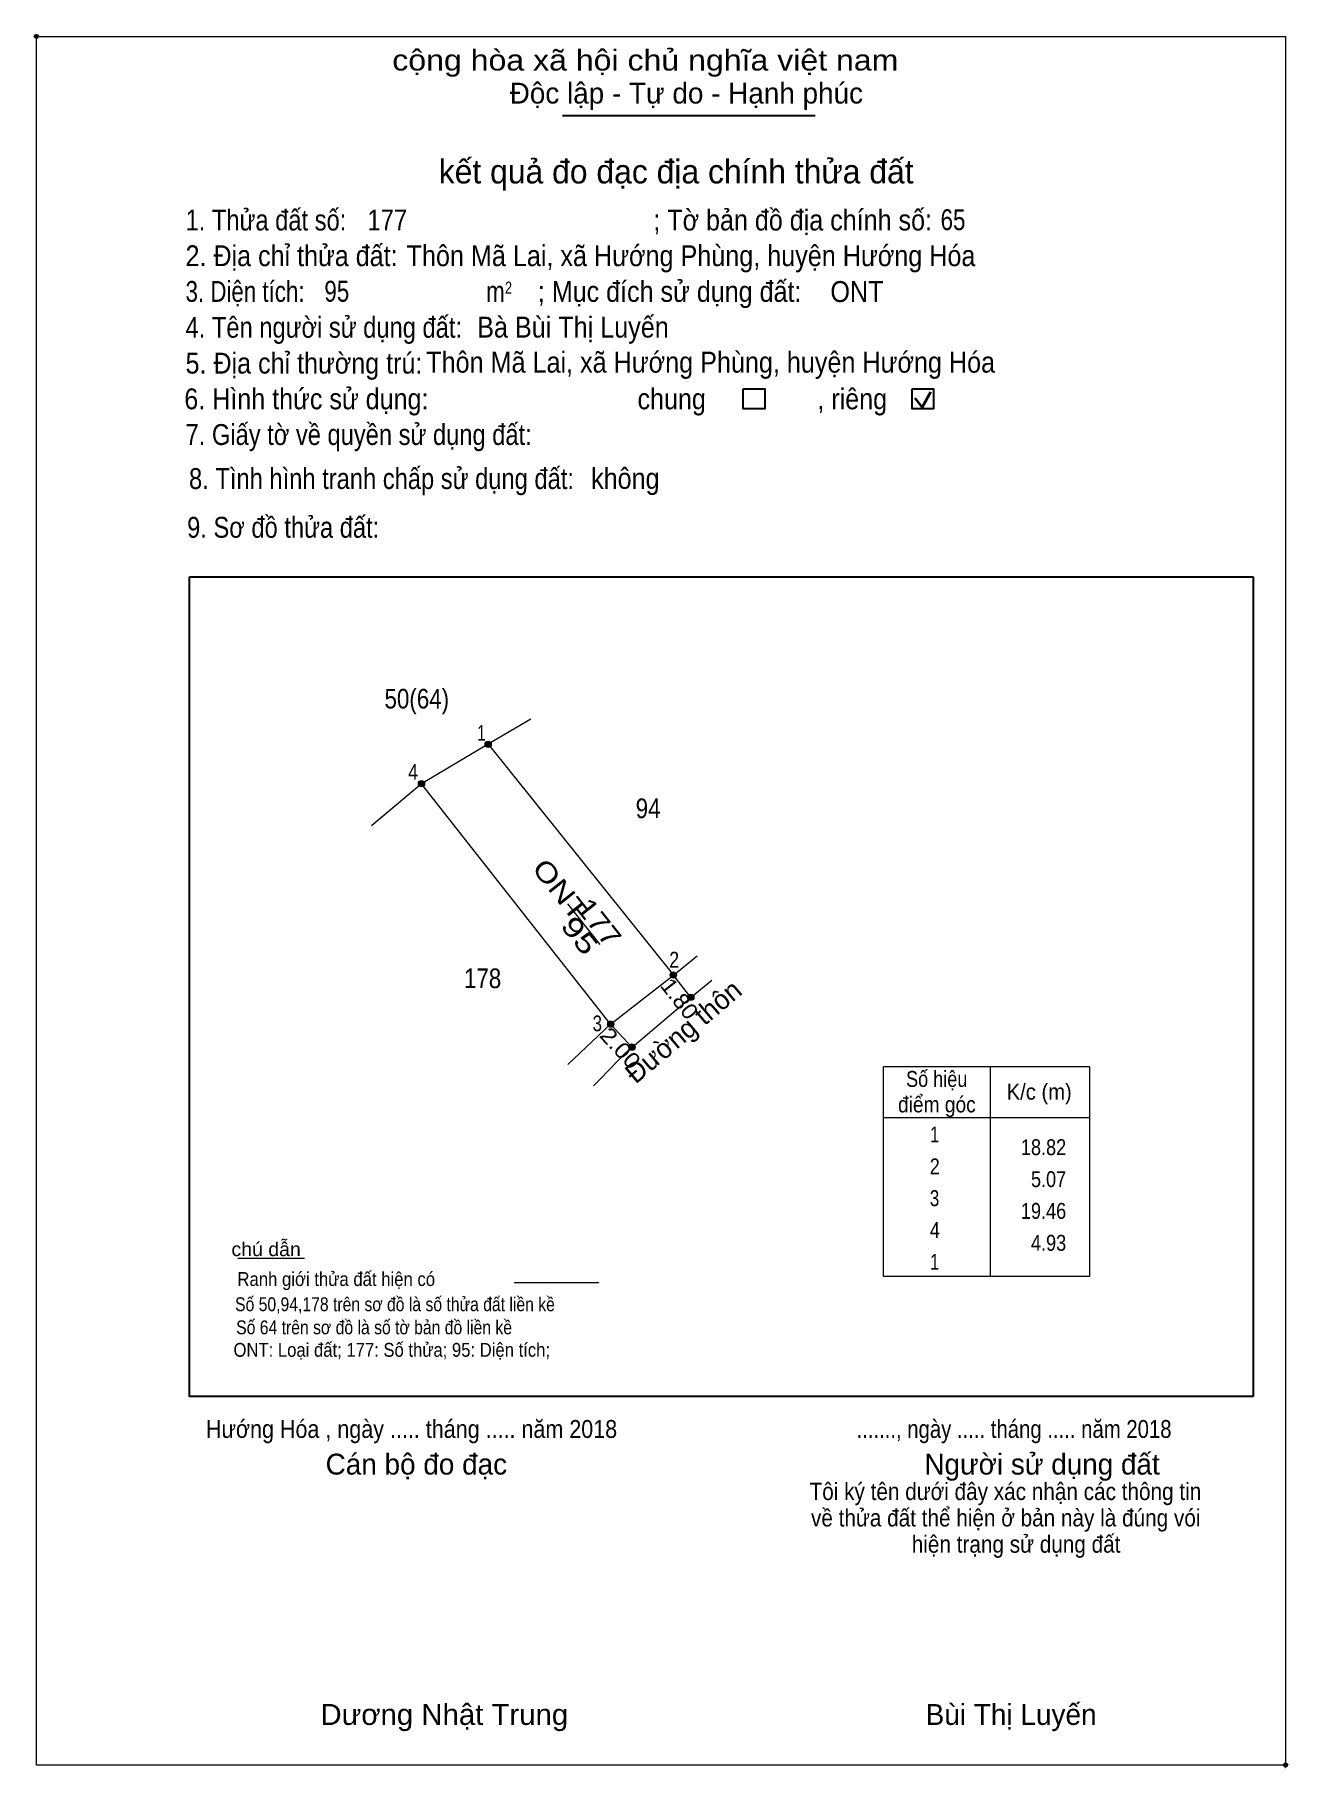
# Model space of a CAD drawing. Header units: metres. Extents: x 533779 to 534146, y 1847648 to 1847767.
# Drawn here: x 533778.8 to 533858.5, y 1847648.1 to 1847758.3 of the extents above.
import ezdxf
from ezdxf.enums import TextEntityAlignment as Align

# ---------------------------------------------------------------- set-up
doc = ezdxf.new("R2010")
doc.units = ezdxf.units.M
doc.header["$LTSCALE"] = 0.44
doc.header["$PDMODE"] = 32
doc.header["$PDSIZE"] = 0.22
doc.linetypes.add('MEDIUM_DASHED', pattern=[4.5, 3, -1.5])
for name, color, linetype, lineweight in [('1', 7, 'MEDIUM_DASHED', 13), ('10', 7, 'Continuous', 13), ('17', 7, 'Continuous', 13), ('2', 7, 'Continuous', 25), ('22', 7, 'Continuous', 13), ('23', 7, 'Continuous', 13), ('6', 7, 'Continuous', 13), ('63', 7, 'Continuous', 13)]:
    doc.layers.add(name, color=color, linetype=linetype, lineweight=lineweight)

msp = doc.modelspace()

# ---------------------------------------------------------------- hatches: boundary and pattern name
at = {"layer": '10'}
for points in [[(533807.86, 1847713.17, 1), (533807.46, 1847713.17, 1)], [(533803.62, 1847710.66, 1), (533803.22, 1847710.66, 1)], [(533819.64, 1847698.49, 1), (533819.24, 1847698.49, 1)], [(533820.75, 1847697.07, 1), (533820.35, 1847697.07, 1)], [(533815.65, 1847695.37, 1), (533815.25, 1847695.37, 1)], [(533817.01, 1847693.91, 1), (533816.61, 1847693.91, 1)]]:
    msp.add_hatch(color=256, dxfattribs=at).paths.add_polyline_path(points)

# ---------------------------------------------------------------- linework, layer by layer
for p, q in [((533820.55, 1847697.07), (533819.44, 1847698.49)), ((533816.81, 1847693.91), (533815.45, 1847695.37)), ((533839.6, 1847692.68), (533839.6, 1847679.32))]:
    msp.add_line(p, q, dxfattribs=at)
for centre in [(533807.66, 1847713.17), (533803.42, 1847710.66), (533819.44, 1847698.49), (533820.55, 1847697.07), (533815.45, 1847695.37), (533816.81, 1847693.91)]:
    msp.add_circle(centre, 0.2, dxfattribs=at)
at = {"layer": '17'}
msp.add_line((533791.73, 1847680.5), (533795.98, 1847680.5), dxfattribs=at)
at = {"layer": '2'}
for p, q in [((533812.39, 1847753.14), (533828.46, 1847753.14)), ((533788.66, 1847723.81), (533856.32, 1847723.81)), ((533856.32, 1847723.81), (533856.32, 1847671.69))]:
    msp.add_line(p, q, dxfattribs=at)
at = {"layer": '2', "lineweight": 35}
for p, q in [((533834.81, 1847735.18), (533835.26, 1847734.59)), ((533835.26, 1847734.59), (533835.81, 1847735.57))]:
    msp.add_line(p, q, dxfattribs=at)
at = {"layer": '2', "lineweight": 13}
msp.add_lwpolyline([(533778.92, 1847758.18), (533858.39, 1847758.18), (533858.39, 1847648.26), (533778.92, 1847648.26)], close=True, dxfattribs=at)
at = {"layer": '2'}
for points in [[(533823.89, 1847735.76), (533825.26, 1847735.76), (533825.26, 1847734.49), (533823.89, 1847734.49)], [(533834.63, 1847735.76), (533835.99, 1847735.76), (533835.99, 1847734.49), (533834.63, 1847734.49)]]:
    msp.add_lwpolyline(points, close=True, dxfattribs=at)
msp.add_lwpolyline([(533856.32, 1847671.69), (533788.66, 1847671.69), (533788.66, 1847723.81)], dxfattribs=at)
for p in [(533778.92, 1847758.18), (533858.39, 1847648.26)]:
    msp.add_point(p, dxfattribs=at)
at = {"layer": '22'}
for p, q in [((533807.66, 1847713.17), (533819.44, 1847698.49)), ((533815.45, 1847695.37), (533803.42, 1847710.66)), ((533814.37, 1847691.44), (533814.81, 1847691.9))]:
    msp.add_line(p, q, dxfattribs=at)
for points in [[(533810.37, 1847714.77), (533807.66, 1847713.17), (533803.42, 1847710.66), (533800.23, 1847707.98)], [(533812.72, 1847692.81), (533815.45, 1847695.37), (533819.44, 1847698.49), (533820.96, 1847699.71)], [(533814.81, 1847691.9), (533816.4, 1847693.55), (533820.59, 1847697.11), (533821.89, 1847698.16)]]:
    msp.add_lwpolyline(points, dxfattribs=at)
at = {"layer": '23'}
msp.add_line((533812.7, 1847703.02), (533814.76, 1847700.44), dxfattribs=at)
at = {"layer": '6'}
msp.add_line((533809.31, 1847678.94), (533814.69, 1847678.94), dxfattribs=at)
at = {"layer": '63'}
for points in [[(533839.6, 1847679.32), (533832.8, 1847679.32), (533832.8, 1847692.68), (533839.6, 1847692.68)], [(533839.6, 1847692.68), (533845.92, 1847692.68), (533845.92, 1847679.32), (533839.6, 1847679.32)], [(533832.8, 1847689.44), (533839.6, 1847689.44), (533845.92, 1847689.44)]]:
    msp.add_lwpolyline(points, dxfattribs=at)

# ---------------------------------------------------------------- texts
at = {"layer": '1', "width": 1.35}
msp.add_text('95', height=1.25, rotation=308.452, dxfattribs=at).set_placement((533812.9872, 1847700.6187), align=Align.CENTER)
at = {"layer": '10'}
msp.add_text('Đường thôn', height=1.25, rotation=40.246, dxfattribs=at).set_placement((533820.4762, 1847694.4293), align=Align.CENTER)
for s, height, rotation, width, p in [('1.80', 1, 308.014, 1.1, (533819.4357, 1847696.6829)), ('2.00', 0.9996, 312.969, 1.15, (533815.7046, 1847693.5057))]:
    msp.add_text(s, height=height, rotation=rotation, dxfattribs=dict(at, width=width)).set_placement(p, align=Align.CENTER)
at = {"layer": '2'}
for s, height, width, p in [('cộng hòa xã hội chủ nghĩa việt nam', 1.326, 1.15, (533801.56, 1847756.01)), ('1. Thửa đất số:', 1.326, 0.85, (533788.41, 1847745.84)), ('177', 1.33, 0.85, (533799.98, 1847745.84)), ('; Tờ bản đồ địa chính số:', 1.326, 0.9, (533818.17, 1847745.84)), ('65', 1.33, 0.8, (533836.44, 1847745.86)), ('2. Địa chỉ thửa đất:', 1.326, 0.9, (533788.41, 1847743.57)), ('Thôn Mã Lai, xã Hướng Phùng, huyện Hướng Hóa', 1.33, 0.9, (533802.47, 1847743.57)), ('3. Diện tích:', 1.326, 0.8, (533788.41, 1847741.3)), ('95', 1.33, 0.8, (533797.24, 1847741.31)), ('2', 0.7579, 0.8, (533808.73, 1847741.83)), ('; Mục đích sử dụng đất:', 1.326, 0.9, (533810.82, 1847741.3)), ('ONT ', 1.33, 0.9, (533829.43, 1847741.29)), ('m', 1.326, 0.8, (533807.53, 1847741.3)), ('4. Tên người sử dụng đất:', 1.326, 0.85, (533788.41, 1847739.02)), ('Bà Bùi Thị Luyến', 1.33, 0.9, (533806.96, 1847739.03)), ('5. Địa chỉ thường trú:', 1.326, 0.9, (533788.41, 1847736.74)), ('Thôn Mã Lai, xã Hướng Phùng, huyện Hướng Hóa', 1.33, 0.9, (533803.72, 1847736.8)), ('6. Hình thức sử dụng:', 1.326, 0.9, (533788.33, 1847734.47)), ('chung                , riêng', 1.326, 0.9, (533817.16, 1847734.47)), ('7. Giấy tờ về quyền sử dụng đất:', 1.326, 0.85, (533788.41, 1847732.2)), ('8. Tình hình tranh chấp sử dụng đất: ', 1.327, 0.85, (533788.63, 1847729.4)), ('không', 1.327, 0.9, (533814.21, 1847729.41)), ('9. Sơ đồ thửa đất:', 1.326, 0.85, (533788.51, 1847726.3)), ('Hướng Hóa , ngày ..... tháng ..... năm 2018', 1.137, 0.9, (533789.71, 1847669.06)), ('......., ngày ..... tháng ..... năm 2018', 1.137, 0.85, (533831.09, 1847669.06)), ('Dương Nhật Trung', 1.33, 1.05, (533796.99, 1847650.81))]:
    msp.add_text(s, height=height, dxfattribs=dict(at, width=width)).set_placement(p)
for s, height, p in [('Độc lập - Tự do - Hạnh phúc', 1.326, (533809.03, 1847753.91)), ('Cán bộ đo đạc', 1.327, (533797.32, 1847666.73)), ('Người sử dụng đất', 1.326, (533835.41, 1847666.73)), ('Bùi Thị Luyến', 1.33, (533835.49, 1847650.81))]:
    msp.add_text(s, height=height, dxfattribs=at).set_placement(p)
for s, height, p in [('kết quả đo đạc địa chính thửa đất', 1.516, (533819.62, 1847748.83)), ('.', 0.379, (533858.3798, 1847648.05))]:
    msp.add_text(s, height=height, dxfattribs=at).set_placement(p, align=Align.CENTER)
at = {"layer": '2', "width": 0.9}
for s, p in [('Tôi ký tên dưới đây xác nhận các thông tin', (533840.565, 1847665.11)), ('về thửa đất thể hiện ở bản này là đúng vói', (533840.585, 1847663.43)), ('hiện trạng sử dụng đất', (533841.245, 1847661.76))]:
    msp.add_text(s, height=1.096, dxfattribs=at).set_placement(p, align=Align.CENTER)
at = {"layer": '23', "width": 0.85}
for s, p in [('50(64)', (533803.12, 1847715.44)), ('94', (533817.835, 1847708.47)), ('178', (533807.305, 1847697.66))]:
    msp.add_text(s, height=1.25, dxfattribs=at).set_placement(p, align=Align.CENTER)
at = {"layer": '23'}
for s, width, p in [('ONT', 1.25, (533811.7591, 1847703.5337)), ('177', 1.2, (533814.2073, 1847701.4537))]:
    msp.add_text(s, height=1.25, rotation=308.452, dxfattribs=dict(at, width=width)).set_placement(p, align=Align.CENTER)
at = {"layer": '6'}
for s, height, width, p in [('chú dẫn', 0.8829, 1.05, (533791.33, 1847680.62)), ('Ranh giới thửa đất hiện có ', 0.8829, 0.9, (533791.71, 1847678.72)), ('Số 50,94,178 trên sơ đồ là số thửa đất liền kề', 0.88, 0.85, (533791.56, 1847677.12)), ('Số 64 trên sơ đồ là số tờ bản đồ liền kề', 0.88, 0.85, (533791.63, 1847675.65)), ('ONT: Loại đất; 177: Số thửa; 95: Diện tích;', 0.88, 0.9, (533791.46, 1847674.22))]:
    msp.add_text(s, height=height, dxfattribs=dict(at, width=width)).set_placement(p)
at = {"layer": '63'}
for s, height, width, p in [(' 1', 1, 0.75, (533807.51, 1847713.39)), (' 4', 1, 0.85, (533803.2, 1847710.91)), (' 2', 1, 0.85, (533819.81, 1847698.97)), (' 3', 1, 0.8, (533814.9, 1847694.92)), ('18.82', 1.012, 0.85, (533844.43, 1847687.04)), ('5.07', 1.012, 0.85, (533844.43, 1847685.01)), ('19.46', 1.012, 0.85, (533844.43, 1847682.99)), ('4.93', 1.012, 0.85, (533844.43, 1847680.96))]:
    msp.add_text(s, height=height, dxfattribs=dict(at, width=width)).set_placement(p, align=Align.RIGHT)
for s, width, p in [('Số hiệu', 0.85, (533836.195, 1847691.38)), ('điểm góc', 0.9, (533836.205, 1847689.76)), ('K/c (m)', 0.95, (533842.715, 1847690.57)), (' 1', 0.75, (533835.92, 1847687.85)), (' 2', 0.85, (533835.91, 1847685.82)), (' 3', 0.8, (533835.905, 1847683.8)), (' 4', 0.85, (533835.915, 1847681.77)), (' 1', 0.75, (533835.92, 1847679.75))]:
    msp.add_text(s, height=1.012, dxfattribs=dict(at, width=width)).set_placement(p, align=Align.CENTER)

doc.saveas('drawing.dxf')
